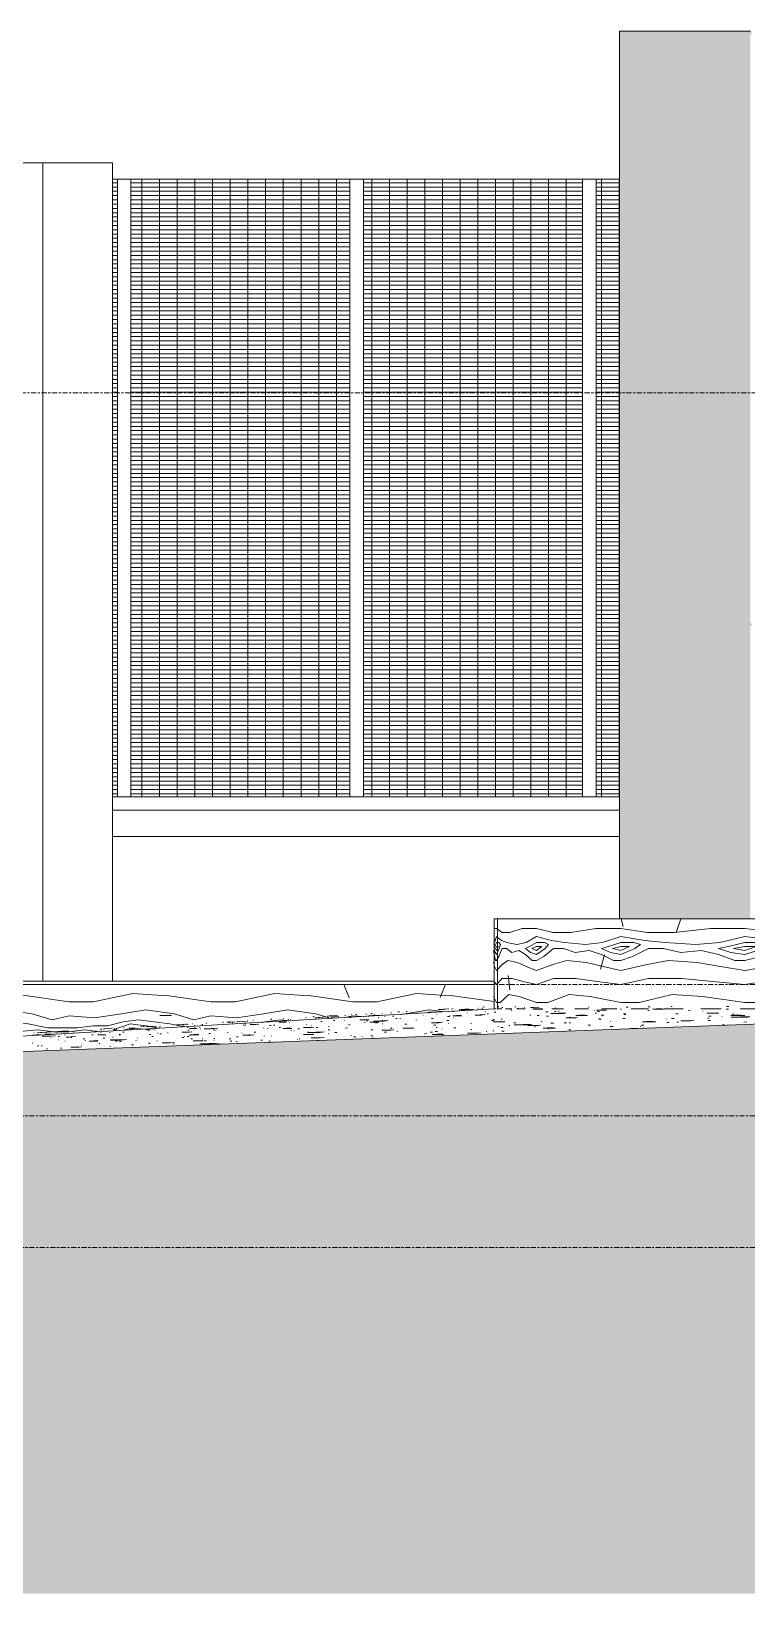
# Model space of a CAD drawing. Header units: millimetres. Extents: x 1240 to 198004, y -7796 to 35300.
# Drawn here: x 115466 to 117641, y -1454 to 3300 of the extents above; entities that cross this region are included whole.
import ezdxf

# ---------------------------------------------------------------- set-up
doc = ezdxf.new("R2010")
doc.units = ezdxf.units.MM
doc.linetypes.add('Centre', pattern=[31.75, 6.35, -4.7625, 15.875, -4.7625])
for name, color, linetype, lineweight in [('A-DETL-GENF-3', 9, 'Continuous', 9), ('A-DETL-THIN', 151, 'Continuous', 9), ('A-FLOR', 192, 'Continuous', 9), ('A-FLOR-4', 192, 'Continuous', 18), ('A-FLOR-HRAL', 11, 'Continuous', 9), ('A-FLOR-LEVL-2', 51, 'Centre', 9), ('A-FLOR-PATT-3', 8, 'Continuous', 9), ('A-WALL', 113, 'Continuous', 9), ('A-WALL-PATT-3', 111, 'Continuous', 5), ('A-WALL-PATT-4', 111, 'Continuous', 9), ('I-WALL', 2, 'Continuous', 9), ('S-COLS', 52, 'Continuous', 9)]:
    doc.layers.add(name, color=color, linetype=linetype, lineweight=lineweight)

# ---------------------------------------------------------------- blocks, each defined once
blk = doc.blocks.new('FP_324-TKCS_MẶT ĐỨNG NỘI KHU 2')
at = {"layer": 'A-FLOR-PATT-3'}
for p, q in [((-78886.9, 332.8), (-78890.4, 333)), ((-78714.8, 333.1), (-78721.9, 333)), ((-80254.2, 285.7), (-80251.6, 285.8)), ((-80241, 284.8), (-80215.8, 286.5)), ((-80237.5, 286.6), (-80233.3, 286.9)), ((-80232.4, 284.9), (-80215.8, 286.5)), ((-80210.6, 285.9), (-80184.7, 287.9)), ((-80210.6, 285.9), (-80207.9, 286.6)), ((-80207.9, 286.6), (-80184.7, 287.9)), ((-80185.8, 285.4), (-80183, 285.6)), ((-80178.3, 290.1), (-80178.7, 290.1)), ((-80178.5, 287.3), (-80177.3, 287.5)), ((-80158.9, 290.1), (-80160.1, 290.1)), ((-80132.7, 285.5), (-80136, 285.4)), ((-80108.3, 294.1), (-80104.1, 294.4)), ((-80081.5, 285.3), (-80058.9, 286.9)), ((-80062.8, 285.4), (-80081.5, 285.3)), ((-80068, 295.8), (-80069.7, 295.8)), ((-80062.8, 285.4), (-80058.9, 286.9)), ((-80055.2, 292.8), (-80052.5, 293.1)), ((-80054, 289), (-80054.1, 289.2)), ((-80048, 293.3), (-80047.3, 293.5)), ((-80001.4, 299.7), (-79999.4, 299.9)), ((-79979.1, 301.6), (-79974.9, 301.9)), ((-79969.7, 297.1), (-79972.1, 297.1)), ((-79967.9, 300), (-79931.8, 302)), ((-79967.1, 299.1), (-79967.8, 300)), ((-79967.1, 299.1), (-79931.8, 302)), ((-79959.3, 298.2), (-79962.2, 298.1)), ((-79950.7, 287.8), (-79955.1, 287.8)), ((-79935.1, 304), (-79935.7, 304)), ((-79931.3, 304.2), (-79904.8, 305.8)), ((-79926.4, 304.2), (-79931.3, 304.2)), ((-79926.4, 304.2), (-79904.8, 305.8)), ((-79924.8, 300.3), (-79922.1, 300.6)), ((-79924.4, 301.2), (-79900.2, 302.4)), ((-79923.2, 300.5), (-79924.4, 301.2)), ((-79923.2, 300.5), (-79900.2, 302.4)), ((-79912.7, 290.1), (-79916.6, 290.1)), ((-79915.9, 291.4), (-79914.4, 291.7)), ((-79906.4, 301.4), (-79905.8, 301.6)), ((-79881.8, 290.7), (-79883.2, 290.9)), ((-79882.3, 305.6), (-79880.7, 305.8)), ((-79862.6, 299.6), (-79866.2, 299.6)), ((-79861.3, 308.5), (-79862.4, 308.5)), ((-79849.9, 309.1), (-79845.7, 309.3)), ((-79836.7, 292.5), (-79808.2, 293.7)), ((-79822.9, 291.8), (-79836.7, 292.5)), ((-79822.9, 291.8), (-79808.2, 293.7)), ((-79816.3, 310), (-79818.2, 310)), ((-79810.8, 289.3), (-79815.9, 289.2)), ((-79808.4, 304), (-79811.3, 304)), ((-79792.6, 304.7), (-79809, 304.6)), ((-79808.9, 304.6), (-79786, 306.2)), ((-79806.4, 285.8), (-79785, 287.4)), ((-79778.7, 285.8), (-79806.4, 285.8)), ((-79802.3, 311), (-79803.4, 311)), ((-79802.5, 312), (-79799.4, 312.2)), ((-79795.5, 288.7), (-79751.5, 290.6)), ((-79767.3, 287.8), (-79795.5, 288.7)), ((-79794.5, 307.8), (-79791.9, 308.1)), ((-79792.6, 304.7), (-79786, 306.2)), ((-79778.7, 285.8), (-79785, 287.4)), ((-79780.4, 298.9), (-79779.1, 299.1)), ((-79768.2, 311), (-79770.1, 311)), ((-79767.3, 287.8), (-79751.5, 290.6)), ((-79759.6, 303), (-79760.3, 303.2)), ((-79742, 313.7), (-79740.5, 313.9)), ((-79733.4, 304), (-79737.1, 304)), ((-79722.7, 297), (-79727.2, 297)), ((-79720.7, 316.5), (-79716.4, 316.8)), ((-79713.2, 296.6), (-79715, 296.8)), ((-79695.9, 290.4), (-79695.4, 290.7)), ((-79695.5, 318), (-79692.9, 318.1)), ((-79664.4, 292.4), (-79666.8, 292.6)), ((-79664.4, 315.3), (-79661.8, 315.5)), ((-79645.3, 306.4), (-79644, 306.6)), ((-79627.6, 313.3), (-79631.3, 313.3)), ((-79628.3, 315.8), (-79603, 317)), ((-79622.8, 315), (-79628.3, 315.8)), ((-79626, 315.4), (-79626.1, 315.6)), ((-79622.8, 315), (-79603, 317)), ((-79613.3, 297), (-79618.4, 297)), ((-79601.4, 309), (-79602.7, 309.2)), ((-79598.6, 323.7), (-79566.1, 325.6)), ((-79598.6, 323.7), (-79587.2, 324.4)), ((-79591.5, 324), (-79587.2, 324.3)), ((-79587.2, 324.4), (-79566.1, 325.6)), ((-79582.6, 323.7), (-79584.5, 323.6)), ((-79566.2, 290.1), (-79571.9, 290.1)), ((-79564.3, 302.9), (-79569.6, 302.9)), ((-79562.4, 304.8), (-79564.5, 304.9)), ((-79556.7, 324.9), (-79558, 324.9)), ((-79555.4, 326.1), (-79552.8, 326.2)), ((-79553.8, 305.1), (-79533, 306.7)), ((-79526.9, 305.1), (-79553.8, 305.1)), ((-79550.2, 318), (-79553.4, 318)), ((-79552.2, 297.9), (-79551.8, 298.1)), ((-79534.4, 322.8), (-79531.9, 323)), ((-79526.9, 305.1), (-79533.1, 306.7)), ((-79529.7, 324), (-79506, 325.6)), ((-79516.7, 324), (-79529.7, 324)), ((-79528.9, 323.2), (-79491.7, 325.1)), ((-79521.1, 322.2), (-79528.9, 323.2)), ((-79521.1, 322.2), (-79491.7, 325.1)), ((-79516.7, 324), (-79506, 325.6)), ((-79510.4, 313.8), (-79509.3, 314.1)), ((-79486.1, 307.1), (-79456, 308.3)), ((-79467.5, 306.4), (-79486.1, 307.1)), ((-79479.5, 321.3), (-79480.1, 321.5)), ((-79475.7, 327.7), (-79474.8, 327.9)), ((-79467.5, 306.4), (-79456.1, 308.3)), ((-79462.8, 326), (-79466.1, 326)), ((-79462.3, 331.5), (-79458, 331.8)), ((-79455, 317.1), (-79456.5, 317.3)), ((-79445.1, 311), (-79450, 311)), ((-79430.2, 290), (-79436.4, 290)), ((-79426, 292.6), (-79432.4, 292.5)), ((-79396.1, 286.3), (-79431.3, 286.2)), ((-79431.2, 286.2), (-79409.5, 287.9)), ((-79422.9, 315.6), (-79427.8, 315.6)), ((-79413.9, 331.9), (-79415.7, 331.9)), ((-79410.9, 289.1), (-79411, 289.4)), ((-79396.1, 286.3), (-79409.5, 287.9)), ((-79408.8, 305.3), (-79408.6, 305.6)), ((-79404.1, 294.1), (-79407.4, 294.3)), ((-79404.5, 330.2), (-79402.1, 330.5)), ((-79375.8, 324.9), (-79379.5, 324.9)), ((-79375.8, 321.3), (-79374.8, 321.6)), ((-79362.7, 331.9), (-79365.4, 331.9)), ((-79355.2, 327.5), (-79359.2, 327.4)), ((-79336.5, 329.4), (-79337.2, 329.6)), ((-79317.1, 306.4), (-79320.2, 306.6)), ((-79318, 330.3), (-79291.4, 331.5)), ((-79307.8, 329.6), (-79318, 330.3)), ((-79307.8, 329.6), (-79291.4, 331.5)), ((-79306.6, 324.4), (-79286, 326)), ((-79281.5, 324.5), (-79306.6, 324.4)), ((-79290.9, 305.3), (-79297.2, 305.2)), ((-79281.5, 324.5), (-79286, 326)), ((-79282.1, 287.7), (-79285.7, 287.9)), ((-79280.5, 324.9), (-79285, 324.9)), ((-79265.2, 317.1), (-79270.9, 317)), ((-79263.3, 304), (-79269.6, 304)), ((-79265.8, 312.8), (-79265.8, 313.1)), ((-79256.2, 311.9), (-79210.1, 313.8)), ((-79218.5, 310.9), (-79256.2, 311.9)), ((-79255.6, 296.6), (-79255.8, 296.9)), ((-79239.5, 317.9), (-79244.9, 317.9)), ((-79241.4, 328.8), (-79240.5, 329.1)), ((-79230.6, 318.8), (-79233.4, 318.9)), ((-79218.5, 310.9), (-79210.1, 313.8)), ((-79210.7, 298.4), (-79175.7, 299.6)), ((-79183.5, 297.7), (-79210.7, 298.4)), ((-79196.1, 300), (-79199.8, 300.2)), ((-79183.5, 297.7), (-79175.7, 299.6)), ((-79144.1, 305.6), (-79180, 305.6)), ((-79179.9, 305.6), (-79159.9, 307.2)), ((-79144.1, 305.6), (-79159.9, 307.2)), ((-79139.1, 331.1), (-79141.3, 331.3)), ((-79123.3, 320.3), (-79123.4, 320.6)), ((-79117.6, 312.4), (-79121.2, 312.5)), ((-79117.3, 321.6), (-79085.7, 322.9)), ((-79093.6, 320.9), (-79117.3, 321.7)), ((-79107.5, 317.9), (-79113.6, 317.9)), ((-79106.4, 295.8), (-79110.4, 296)), ((-79102.9, 294.9), (-79110.2, 294.8)), ((-79094.8, 306.7), (-79101.7, 306.7)), ((-79100.7, 304.1), (-79101.2, 304.3)), ((-79093.6, 320.9), (-79085.7, 322.9)), ((-79074, 287.7), (-79074.2, 287.9)), ((-79041.1, 324.7), (-79044.4, 324.9)), ((-79029.6, 297), (-79036.8, 297)), ((-79028.3, 310.9), (-79035, 310.9)), ((-79028.5, 308.1), (-79032.5, 308.3)), ((-79021.3, 330.8), (-79027.2, 330.7)), ((-78981.1, 327.8), (-78981.4, 328)), ((-78977.7, 286.7), (-78954.1, 288.3)), ((-78937.2, 286.7), (-78977.7, 286.7)), ((-78957.1, 320.5), (-78961, 320.7)), ((-78954, 331.9), (-78959.9, 331.9)), ((-78937.2, 286.7), (-78954.1, 288.3)), ((-78946.4, 311.6), (-78947.1, 311.8)), ((-78945.9, 324.9), (-78927, 326.5)), ((-78910.2, 324.9), (-78945.9, 324.9)), ((-78910.2, 324.9), (-78927, 326.5)), ((-78904.2, 295.1), (-78904.8, 295.4)), ((-78881.1, 296.3), (-78888.8, 296.3)), ((-78868.5, 310.9), (-78875.7, 310.9)), ((-78867.3, 285.1), (-78871.4, 285.3)), ((-78860.8, 289.7), (-78821.1, 290.9)), ((-78830.2, 289), (-78860.8, 289.7)), ((-78830.9, 320.4), (-78838.1, 320.3)), ((-78830.2, 289), (-78821.1, 290.9)), ((-78792.5, 319), (-78793.5, 319.3)), ((-78781.6, 313), (-78744.9, 314.2)), ((-78749.5, 312.2), (-78781.6, 313)), ((-78775, 297.4), (-78779.5, 297.6)), ((-78770, 290), (-78777.6, 290)), ((-78768, 304), (-78775.7, 304)), ((-78749.5, 312.2), (-78744.9, 314.2)), ((-78735, 302.6), (-78735.9, 302.9)), ((-78715.8, 324.9), (-78723.1, 324.9)), ((-78709.1, 306), (-78688, 307.6)), ((-78666.3, 306.1), (-78709.1, 306)), ((-78655.6, 299.6), (-78707.7, 300.5)), ((-78707.6, 300.5), (-78651.3, 302.4)), ((-78700, 309.8), (-78704.8, 310)), ((-78702.5, 286.6), (-78702.7, 286.9)), ((-78666.3, 306.1), (-78688, 307.6)), ((-78661.5, 285.9), (-78669.6, 285.8)), ((-80832.2, 246.2), (-80807.8, 247.8)), ((-80819.1, 246.2), (-80832.2, 246.2)), ((-80826.8, 252.9), (-80827.9, 252.8)), ((-80819.1, 246.2), (-80807.8, 247.8)), ((-80818.1, 252.8), (-80773.5, 255.7)), ((-80818.1, 252.8), (-80807.7, 253.7)), ((-80807.7, 253.7), (-80773.5, 255.7)), ((-80802.9, 242.4), (-80762.7, 244.3)), ((-80791.5, 241.5), (-80802.9, 242.4)), ((-80792.9, 248.8), (-80768, 250.1)), ((-80791.3, 248.1), (-80792.9, 248.8)), ((-80791.5, 241.5), (-80762.7, 244.3)), ((-80791.3, 248.1), (-80768, 250.1)), ((-80788.1, 254.3), (-80789.7, 254.3)), ((-80785.8, 248.3), (-80788.2, 248.3)), ((-80776.7, 248.6), (-80776.2, 248.8)), ((-80775.4, 238), (-80775.9, 238.1)), ((-80762.1, 255.3), (-80763.2, 255.3)), ((-80757.8, 252.9), (-80756.6, 253.1)), ((-80754.5, 256.7), (-80750.4, 257)), ((-80750, 241.3), (-80753.4, 241.3)), ((-80753.1, 256.8), (-80722.2, 258.7)), ((-80753.1, 256.8), (-80743.8, 257.5)), ((-80743.8, 257.5), (-80722.2, 258.7)), ((-80734.9, 246.5), (-80732.6, 246.8)), ((-80729.3, 240.2), (-80700.6, 241.4)), ((-80720.2, 239.4), (-80729.3, 240.2)), ((-80720.2, 239.4), (-80700.6, 241.4)), ((-80714.1, 238.1), (-80712.2, 238.3)), ((-80709.7, 255.5), (-80706.7, 255.7)), ((-80701.2, 259.3), (-80699.1, 259.5)), ((-80647.2, 247.3), (-80651.2, 247.2)), ((-80637.1, 257.6), (-80640, 257.6)), ((-80633.6, 246.7), (-80609.9, 248.3)), ((-80613.2, 246.7), (-80633.6, 246.7)), ((-80632, 250.3), (-80632.4, 250.5)), ((-80622.9, 255.2), (-80625.7, 255.2)), ((-80625.2, 264.2), (-80621.1, 264.5)), ((-80622.1, 262.2), (-80623.6, 262.2)), ((-80615.9, 265), (-80588.4, 266.7)), ((-80613.7, 265.1), (-80615.9, 265)), ((-80615.3, 261), (-80614.3, 261.2)), ((-80613.8, 265.1), (-80588.3, 266.7)), ((-80613.2, 246.7), (-80609.9, 248.3)), ((-80609.9, 243.9), (-80610.8, 244.1)), ((-80597.6, 254), (-80595.5, 254.3)), ((-80587, 239.7), (-80588.1, 239.8)), ((-80583.6, 265.2), (-80581.9, 265.4)), ((-80581.3, 262.2), (-80583.4, 262.2)), ((-80578.5, 262.9), (-80575.5, 263.2)), ((-80564.1, 248.3), (-80567.9, 248.3)), ((-80567.4, 245.5), (-80565.7, 245.8)), ((-80553.4, 255.2), (-80556.7, 255.2)), ((-80553.2, 268), (-80554.8, 268)), ((-80539.1, 265.5), (-80514.6, 267.1)), ((-80527.7, 265.6), (-80539.1, 265.5)), ((-80537.4, 269.2), (-80538, 269.2)), ((-80527.7, 265.6), (-80514.6, 267.1)), ((-80502.3, 271.6), (-80499.3, 271.8)), ((-80496, 271.7), (-80491.8, 272)), ((-80488.7, 263.4), (-80462.8, 264.6)), ((-80483.4, 262.7), (-80488.7, 263.4)), ((-80488.3, 262.6), (-80488.4, 262.8)), ((-80486.7, 271.4), (-80458.1, 273.3)), ((-80486.7, 271.4), (-80480.4, 272.1)), ((-80483.4, 262.7), (-80462.8, 264.6)), ((-80477.5, 260), (-80481.4, 259.9)), ((-80480.4, 272.1), (-80458.1, 273.3)), ((-80471.9, 248.2), (-80476.2, 248.2)), ((-80473.6, 256.2), (-80474.4, 256.4)), ((-80464.9, 241.3), (-80469.5, 241.3)), ((-80460.7, 261.5), (-80458.7, 261.8)), ((-80455.3, 270.3), (-80457.9, 270.3)), ((-80451.5, 252), (-80452.6, 252.2)), ((-80447.4, 270.4), (-80444.5, 270.7)), ((-80439.4, 249.6), (-80444.2, 249.6)), ((-80442.9, 273.3), (-80441.2, 273.5)), ((-80421.1, 253), (-80419.6, 253.3)), ((-80398.6, 275.9), (-80358.2, 278.8)), ((-80398.6, 275.9), (-80393.2, 276.9)), ((-80394.4, 277.5), (-80391.9, 277.7)), ((-80393.2, 276.9), (-80358.2, 278.8)), ((-80377.4, 254.7), (-80347.3, 255.9)), ((-80364.1, 254), (-80377.4, 254.7)), ((-80371.7, 239.2), (-80377.1, 239.2)), ((-80372.8, 276.2), (-80374.5, 276.2)), ((-80369.4, 271.8), (-80372.6, 271.8)), ((-80369.4, 241.3), (-80371, 241.5)), ((-80366.7, 279.2), (-80362.5, 279.4)), ((-80364.1, 254), (-80347.3, 255.9)), ((-80358.9, 269.2), (-80362, 269.2)), ((-80357, 241.3), (-80361.9, 241.3)), ((-80355.4, 261.4), (-80359.8, 261.4)), ((-80354.2, 266), (-80331.3, 267.6)), ((-80334.2, 266), (-80354.2, 266)), ((-80354, 244.3), (-80352.6, 244.5)), ((-80353.6, 247.1), (-80329.2, 248.7)), ((-80327, 247.2), (-80353.6, 247.1)), ((-80344.1, 280.7), (-80345.2, 280.7)), ((-80339, 275), (-80338.5, 275.2)), ((-80338.2, 268.6), (-80338.6, 268.8)), ((-80334.2, 266), (-80331.3, 267.6)), ((-80327, 247.2), (-80329.2, 248.7)), ((-80324, 269), (-80322.2, 269.2)), ((-80321.1, 264.4), (-80322, 264.5)), ((-80316.5, 277.9), (-80313.7, 278.2)), ((-80310.4, 265.6), (-80268.4, 267.5)), ((-80291, 264.6), (-80310.4, 265.6)), ((-80302.3, 282.2), (-80304.1, 282.1)), ((-80302.9, 283.1), (-80302.9, 283.1)), ((-80290.5, 251.1), (-80295.8, 251)), ((-80291, 264.6), (-80268.4, 267.5)), ((-80278.7, 262.2), (-80283, 262.2)), ((-80275.2, 260.5), (-80273.9, 260.8)), ((-80232.4, 284.9), (-80241, 284.8)), ((-80237.2, 253.7), (-80238.9, 253.9)), ((-80223, 283.1), (-80225.2, 283.1)), ((-80206.1, 240.7), (-80211.9, 240.6)), ((-80198.1, 280.9), (-80198.1, 281.1)), ((-80195.5, 251.7), (-80194.4, 252)), ((-80175.6, 245.3), (-80192.8, 246)), ((-80192.7, 246), (-80158.3, 247.3)), ((-80190.4, 276.7), (-80191, 276.9)), ((-80187.7, 276.4), (-80186, 276.7)), ((-80183.2, 276.1), (-80186.8, 276.1)), ((-80175.6, 245.3), (-80158.3, 247.3)), ((-80171.4, 247.3), (-80173.3, 247.4)), ((-80170.5, 278), (-80143.3, 279.2)), ((-80161.1, 277.2), (-80170.5, 278)), ((-80166.3, 283.1), (-80169.1, 283.1)), ((-80161.1, 277.2), (-80143.3, 279.2)), ((-80152.8, 255.2), (-80157.9, 255.2)), ((-80129.8, 268), (-80128.7, 268.2)), ((-80126.6, 243), (-80128.6, 243.2)), ((-80115.2, 266), (-80117, 266.2)), ((-80106.2, 275.1), (-80110.9, 275.1)), ((-80105.3, 242.8), (-80103.9, 243.1)), ((-80094.6, 276.1), (-80098.8, 276.1)), ((-80077.6, 269.2), (-80082.3, 269.2)), ((-80071, 266.5), (-80048.3, 268.1)), ((-80043.4, 266.5), (-80071, 266.5)), ((-80051.7, 283.9), (-80050, 284.2)), ((-80043.4, 266.5), (-80048.4, 268.1)), ((-80044.7, 259.6), (-80046.9, 259.8)), ((-80037.6, 259.2), (-80036.7, 259.5)), ((-80019.8, 264.7), (-80025.4, 264.7)), ((-80002.6, 248.2), (-80008.2, 248.2)), ((-80008, 247.6), (-79981.6, 249.2)), ((-79976.9, 247.6), (-80008, 247.6)), ((-80007.7, 269.3), (-79976, 270.5)), ((-79990, 268.6), (-80007.7, 269.3)), ((-79998.6, 278.4), (-80000.2, 278.5)), ((-79964.1, 253.3), (-79995.9, 254.2)), ((-79995.8, 254.2), (-79944.6, 256.1)), ((-79992.9, 255.4), (-79995.2, 255.6)), ((-79990, 268.6), (-79976, 270.5)), ((-79984.7, 275.4), (-79983.8, 275.7)), ((-79984.1, 237.3), (-79945.4, 238.5)), ((-79976.9, 247.6), (-79981.6, 249.2)), ((-79964.2, 269.1), (-79969.4, 269.1)), ((-79967.2, 236.6), (-79945.4, 238.5)), ((-79964.1, 253.3), (-79944.6, 256.1)), ((-79927.6, 262.2), (-79933.2, 262.2)), ((-79931.9, 250.3), (-79930.8, 250.5)), ((-79929.4, 272), (-79931.7, 272.1)), ((-79906.1, 254.4), (-79912.3, 254.3)), ((-79880.1, 266.7), (-79879.4, 267)), ((-79874.4, 267.7), (-79876.9, 267.9)), ((-79865.8, 277.4), (-79871.4, 277.4)), ((-79862, 244.7), (-79864.1, 244.8)), ((-79849.3, 241.1), (-79855.1, 241.1)), ((-79840.1, 282.9), (-79839.4, 283.2)), ((-79830.8, 241.7), (-79829.2, 242)), ((-79820.7, 284.3), (-79822.9, 284.5)), ((-79796.8, 243.9), (-79803.2, 243.9)), ((-79797.2, 262.1), (-79803.1, 262.1)), ((-79795.2, 238.1), (-79796.9, 238.3)), ((-79783.8, 283.1), (-79789, 283.1)), ((-79769.6, 260.6), (-79733.4, 261.8)), ((-79748.1, 259.9), (-79769.6, 260.6)), ((-79766.6, 280.1), (-79769.2, 280.3)), ((-79755.6, 255.2), (-79761.6, 255.2)), ((-79759.1, 257.8), (-79758.2, 258)), ((-79748.1, 259.9), (-79733.5, 261.8)), ((-79738, 267.1), (-79744.4, 267)), ((-79721.7, 257), (-79724.3, 257.2)), ((-79723.2, 274.2), (-79722.8, 274.4)), ((-79672, 267), (-79705.6, 266.9)), ((-79705.5, 266.9), (-79681.7, 268.5)), ((-79693.3, 278.9), (-79699.4, 278.8)), ((-79672, 267), (-79681.7, 268.5)), ((-79641.1, 249.2), (-79639.8, 249.5)), ((-79633.3, 250.6), (-79635.7, 250.8)), ((-79616.2, 255.1), (-79622.4, 255.1)), ((-79619.1, 283.8), (-79585.8, 285.1)), ((-79596.7, 283.1), (-79619.1, 283.8)), ((-79616.9, 248), (-79587.3, 249.6)), ((-79583, 248), (-79616.9, 248)), ((-79605.4, 276.1), (-79611.5, 276.1)), ((-79600.9, 256.7), (-79607.6, 256.6)), ((-79601.5, 269.4), (-79604.5, 269.6)), ((-79596.8, 283.1), (-79585.8, 285.1)), ((-79583.6, 248.1), (-79589.7, 248.1)), ((-79583, 248), (-79587.3, 249.6)), ((-79586.9, 265.2), (-79586.3, 265.5)), ((-79581.1, 246.2), (-79583.3, 246.4)), ((-79566.8, 281.6), (-79566.6, 281.9)), ((-79544.4, 268.5), (-79551.2, 268.5)), ((-79509.6, 251.8), (-79469.1, 253)), ((-79488.5, 251.1), (-79509.6, 251.8)), ((-79497.2, 281.7), (-79500.5, 281.9)), ((-79496.3, 263), (-79499.3, 263.1)), ((-79488.6, 251.1), (-79469.1, 253)), ((-79452.1, 256.7), (-79451, 257)), ((-79429.6, 258.7), (-79432.4, 258.9)), ((-79415.3, 272.7), (-79415, 273)), ((-79401.3, 269.1), (-79407.9, 269.1)), ((-79397.7, 258.1), (-79404.7, 258)), ((-79380.6, 275.3), (-79384, 275.5)), ((-79362.4, 283.1), (-79368.9, 283.1)), ((-79367.1, 277.4), (-79313.3, 279.3)), ((-79325.4, 276.4), (-79367.1, 277.4)), ((-79325.8, 275.2), (-79287.8, 276.4)), ((-79299.7, 274.4), (-79325.8, 275.2)), ((-79325.4, 276.4), (-79313.4, 279.3)), ((-79302.5, 271.1), (-79305.8, 271.3)), ((-79299.8, 274.4), (-79287.9, 276.4)), ((-79279, 267.4), (-79252.5, 269)), ((-79241.4, 267.4), (-79279, 267.4)), ((-79263.7, 264.2), (-79263, 264.4)), ((-79248.3, 282.2), (-79255.5, 282.1)), ((-79241.4, 267.4), (-79252.5, 269)), ((-79244.3, 280.2), (-79244.3, 280.5)), ((-79208.6, 283), (-79215.5, 283)), ((-79194.9, 262), (-79201.7, 262)), ((-79196.2, 283.4), (-79199.9, 283.6)), ((-79135.8, 276), (-79142.9, 276)), ((-79076, 271.6), (-79075.6, 271.9)), ((-79066.7, 271.8), (-79074.2, 271.7)), ((-79014.1, 266.3), (-78971.8, 267.5)), ((-79003.8, 265.9), (-79014.1, 266.3)), ((-78981.3, 272.7), (-78984.8, 272.9)), ((-78973.2, 276), (-78980.5, 276)), ((-78976, 267), (-78971.9, 267.5)), ((-78895.8, 284.5), (-78903.5, 284.4)), ((-78888.9, 279.1), (-78888.8, 279.4)), ((-78729.3, 278.5), (-78733.1, 278.7)), ((-80832.8, 221.8), (-80830.6, 222.1)), ((-80812.3, 213.4), (-80816.6, 213.4)), ((-80805, 212.9), (-80802.5, 213.2)), ((-80789.7, 198.8), (-80791.7, 198.8)), ((-80789.3, 204.3), (-80786.1, 204.6)), ((-80752.2, 231.6), (-80753, 231.7)), ((-80742.5, 206.3), (-80746.8, 206.3)), ((-80732.4, 227.3), (-80733.3, 227.5)), ((-80715, 208.9), (-80682.5, 210.5)), ((-80690.6, 208.9), (-80715, 208.9)), ((-80690.6, 208.9), (-80682.6, 210.5)), ((-80682.7, 216.6), (-80683.5, 216.8)), ((-80673.2, 234.3), (-80677.3, 234.3)), ((-80672.7, 229.3), (-80670.8, 229.6)), ((-80663.6, 210.2), (-80664, 210.4)), ((-80635.1, 227.8), (-80659.8, 227.8)), ((-80659.7, 227.8), (-80633.2, 229.4)), ((-80659.2, 205.8), (-80659.2, 206)), ((-80635.1, 227.8), (-80633.2, 229.4)), ((-80629.2, 220.4), (-80626.9, 220.6)), ((-80612.3, 236.9), (-80617.1, 236.9)), ((-80596.3, 211.8), (-80593.4, 212.1)), ((-80595.8, 231.5), (-80562.9, 232.7)), ((-80582.9, 230.8), (-80595.8, 231.5)), ((-80572.6, 230.1), (-80594.9, 231.1)), ((-80594.8, 231.1), (-80546, 233)), ((-80582.9, 230.8), (-80562.9, 232.7)), ((-80574.6, 227.3), (-80579.2, 227.3)), ((-80572.7, 230.1), (-80546, 233)), ((-80562.2, 226.5), (-80567.5, 226.5)), ((-80525.2, 216.1), (-80530.5, 216)), ((-80516.5, 229), (-80517.7, 229.2)), ((-80513.1, 236.8), (-80511.4, 237.1)), ((-80473.6, 220.3), (-80478.4, 220.3)), ((-80477, 222.6), (-80478.1, 222.7)), ((-80456.4, 218.3), (-80457.2, 218.5)), ((-80453.9, 227.8), (-80452, 228.1)), ((-80437.9, 222.8), (-80400.9, 224)), ((-80425, 222), (-80437.9, 222.8)), ((-80425.1, 222), (-80400.9, 224)), ((-80403.9, 219.3), (-80401.3, 219.6)), ((-80345.6, 234.3), (-80350.6, 234.3)), ((-80343.2, 228.2), (-80313.9, 229.9)), ((-80315.1, 228.3), (-80343.2, 228.2)), ((-80322.6, 219.6), (-80264.1, 221.5)), ((-80301.3, 218.5), (-80322.6, 219.6)), ((-80314.2, 234.9), (-80315.7, 235.1)), ((-80315.2, 228.3), (-80314, 229.9)), ((-80304.3, 228.8), (-80310, 228.8)), ((-80301.4, 218.5), (-80264.2, 221.5)), ((-80280, 230.7), (-80281.4, 230.9)), ((-80279.3, 235.3), (-80277.6, 235.6)), ((-80229, 234.2), (-80234.3, 234.2)), ((-80226.1, 227.2), (-80231.2, 227.2)), ((-80212.2, 226.8), (-80209.9, 227)), ((-80132.1, 230.2), (-80138, 230.2)), ((-80107.8, 227.1), (-80113.1, 227.1)), ((-80026.1, 232.2), (-80027.6, 232.4)), ((-80021.2, 234.2), (-80019.2, 234.5)), ((-79967.2, 236.6), (-79984.2, 237.3)), ((-79967.7, 229.7), (-79961.7, 230))]:
    blk.add_line(p, q, dxfattribs=at)
blk = doc.blocks.new('NBS_CLDPhysicalSecuritySystems_MtlMeshPnlFncngSym_CLDModsecSecurusS3_InfillPanel - NBS_CLDPhysicalSecuritySystems_MtlMeshPnlFncngSym_CLDModsecSecurusS2_InfillPanel-2369458-TKCS_MẶT ĐỨNG NỘI KHU 2')
at = {"layer": 'A-FLOR-HRAL'}
h = blk.add_hatch(dxfattribs=at)
h.set_pattern_fill('FP_50', color=256, style=0, pattern_type=2)
h.set_pattern_definition([(180, (-80725.255, 850), (2e-15, 13), []), (90, (-80725.255, 850), (53.74, -3e-15), [])])
h.paths.add_polyline_path([(-79118.2, 971), (-79046.9, 971), (-79046.9, 2850), (-79118.2, 2850), (-79118.2, 1097.7)])
h.paths.add_polyline_path([(-79825.4, 971), (-79159.7, 971), (-79159.7, 2850), (-79825.4, 2850), (-79825.4, 1396)])
h.paths.add_polyline_path([(-80532.5, 971), (-79866.8, 971), (-79866.8, 2850), (-80532.5, 2850), (-80532.5, 1097.7)])
h.paths.add_polyline_path([(-80588.1, 971), (-80573.9, 971), (-80573.9, 2850), (-80588.1, 2850), (-80588.1, 1097.7)])
h.paths.add_polyline_path([(-77555.4, 1050), (-77555.4, 1114.8), (-77704, 1114.8), (-77704, 1050), (-77602.4, 1050)])
h.paths.add_polyline_path([(-77745.5, 1050), (-77745.5, 1114.8), (-77836.9, 1114.8), (-77836.9, 1050), (-77762.3, 1050)])
h.paths.add_polyline_path([(-77836.9, 1184.3), (-77745.5, 1184.3), (-77745.5, 1214.8), (-77836.9, 1214.8)])
h.paths.add_polyline_path([(-77555.4, 1184.3), (-77555.4, 1214.8), (-77704, 1214.8), (-77704, 1184.3), (-77602.4, 1184.3)])
h.paths.add_polyline_path([(-77704, 1284.3), (-77555.4, 1284.3), (-77555.4, 1314.8), (-77704, 1314.8)])
h.paths.add_polyline_path([(-77745.5, 1284.3), (-77745.5, 1314.8), (-77836.9, 1314.8), (-77836.9, 1284.3)])
h.paths.add_polyline_path([(-77704, 1384.3), (-77555.4, 1384.3), (-77555.4, 1414.8), (-77704, 1414.8)])
h.paths.add_polyline_path([(-77745.5, 1384.3), (-77745.5, 1414.8), (-77836.9, 1414.8), (-77836.9, 1384.3)])
h.paths.add_polyline_path([(-77555.4, 1484.3), (-77555.4, 1500), (-77704, 1500), (-77704, 1484.3)])
h.paths.add_polyline_path([(-77745.5, 1484.3), (-77745.5, 1500), (-77836.9, 1500), (-77836.9, 1484.3)])
for p, q in [((-80573.9, 2850), (-80588.1, 2850)), ((-80573.9, 971), (-80573.9, 2850)), ((-80561.9, 2850), (-80573.9, 2850)), ((-80556.3, 2850), (-80561.9, 2850)), ((-80533.6, 2850), (-80556.3, 2850)), ((-80532.5, 2850), (-80533.6, 2850)), ((-79866.8, 2850), (-80532.6, 2850)), ((-80532.5, 971), (-80532.5, 2850)), ((-79866.8, 971), (-79866.8, 2850)), ((-79854.8, 2850), (-79866.8, 2850)), ((-79849.1, 2850), (-79854.8, 2850)), ((-79826.5, 2850), (-79849.1, 2850)), ((-79825.4, 2850), (-79826.5, 2850)), ((-79159.7, 2850), (-79825.5, 2850)), ((-79825.4, 971), (-79825.4, 2850)), ((-79159.7, 971), (-79159.7, 2850)), ((-79147.7, 2850), (-79159.7, 2850)), ((-79142, 2850), (-79147.7, 2850)), ((-79119.4, 2850), (-79142, 2850)), ((-79118.2, 2850), (-79119.4, 2850)), ((-79046.9, 2850), (-79118.4, 2850)), ((-79118.2, 971), (-79118.2, 2850)), ((-79046.9, 971), (-80588.1, 971)), ((-80556.3, 971), (-80561.1, 971)), ((-80533.6, 971), (-80556.3, 971)), ((-80532.5, 971), (-80533.6, 971)), ((-79849.1, 971), (-79854, 971)), ((-79826.5, 971), (-79849.1, 971)), ((-79825.4, 971), (-79826.5, 971)), ((-79142, 971), (-79146.9, 971)), ((-79119.4, 971), (-79142, 971)), ((-79118.2, 971), (-79119.4, 971)), ((-80588.1, 930), (-79046.9, 930))]:
    blk.add_line(p, q, dxfattribs=at)
blk = doc.blocks.new('FP_529-TKCS_MẶT ĐỨNG NỘI KHU 2')
at = {"layer": 'A-WALL'}
blk.add_line((-79428.2, 600), (-79428.2, 325.1), dxfattribs=at)
at = {"layer": 'A-WALL-PATT-4'}
for p, q in [((-79429.1, 570.7), (-79420.7, 570.7)), ((-79420.7, 570.7), (-79404.4, 558.5)), ((-79381, 558.5), (-79342.7, 570.7)), ((-79342.7, 570.7), (-79299.3, 570.7)), ((-79299.3, 570.7), (-79249.7, 558.5)), ((-79195, 558.5), (-79119.2, 570.7)), ((-79119.2, 570.7), (-79043.1, 570.7)), ((-79043.1, 570.7), (-78963, 558.5)), ((-79035.6, 576.8), (-79042.6, 600)), ((-78879.9, 558.5), (-78770.7, 570.7)), ((-78860.2, 600), (-78875.3, 558)), ((-78770.7, 570.7), (-78666.2, 570.7)), ((-78666.2, 570.7), (-78559.9, 558.5)), ((-78452.8, 558.5), (-78316.2, 570.7)), ((-78316.2, 570.7), (-78188.8, 570.7)), ((-79430, 521.9), (-79427.7, 528)), ((-79427.7, 528), (-79420.7, 546.3)), ((-79425.9, 515.8), (-79420.7, 528)), ((-79406, 534.1), (-79420.7, 546.3)), ((-79420.7, 528), (-79413.6, 528)), ((-79413.6, 528), (-79409.2, 521.9)), ((-79406, 534.1), (-79390, 528)), ((-79404.4, 558.5), (-79381, 558.5)), ((-79390, 528), (-79359.1, 521.9)), ((-79359.1, 521.9), (-79331.4, 528)), ((-79331.4, 528), (-79299.3, 546.3)), ((-79321.2, 515.8), (-79299.3, 528)), ((-79254.1, 534.1), (-79299.3, 546.3)), ((-79299.3, 528), (-79275.5, 528)), ((-79275.5, 528), (-79262.8, 521.9)), ((-79254.1, 534.1), (-79214.8, 528)), ((-79249.7, 558.5), (-79195, 558.5)), ((-79214.8, 528), (-79150.2, 521.9)), ((-79150.2, 521.9), (-79098.7, 528)), ((-79098.7, 528), (-79043.1, 546.3)), ((-79080.6, 515.8), (-79043.1, 528)), ((-78970, 534.1), (-79043.1, 546.3)), ((-79043.1, 528), (-79003.9, 528)), ((-79003.9, 528), (-78983.7, 521.9)), ((-78970, 534.1), (-78909.5, 528)), ((-78963, 558.5), (-78879.9, 558.5)), ((-78909.5, 528), (-78814.6, 521.9)), ((-78814.6, 521.9), (-78742.1, 528)), ((-78742.1, 528), (-78666.2, 546.3)), ((-78717.2, 515.8), (-78666.2, 528)), ((-78568.9, 534.1), (-78666.2, 546.3)), ((-78666.2, 528), (-78613.7, 528)), ((-78613.7, 528), (-78587, 521.9)), ((-78568.9, 534.1), (-78490.6, 528)), ((-78559.9, 558.5), (-78452.8, 558.5)), ((-78490.6, 528), (-78370.7, 521.9)), ((-78370.7, 521.9), (-78281, 528)), ((-78281, 528), (-78188.8, 546.3)), ((-78250.6, 515.8), (-78188.8, 528)), ((-79429.9, 503.6), (-79427.9, 491.4)), ((-79427.9, 509.7), (-79425.9, 515.8)), ((-79427.9, 509.7), (-79425.2, 497.5)), ((-79427.9, 491.4), (-79424, 473.1)), ((-79425.2, 497.5), (-79420.7, 491.4)), ((-79424.4, 509.7), (-79420.7, 515.8)), ((-79424.4, 509.7), (-79420.7, 503.6)), ((-79420.7, 515.8), (-79416.2, 515.8)), ((-79416.2, 515.8), (-79420.7, 503.6)), ((-79412.9, 509.7), (-79420.7, 491.4)), ((-79420.7, 473.2), (-79414.3, 485.3)), ((-79414.3, 485.3), (-79403.5, 509.7)), ((-79409.2, 521.9), (-79412.9, 509.7)), ((-79403.5, 509.7), (-79391.1, 509.7)), ((-79391.1, 509.7), (-79375, 497.5)), ((-79375, 497.5), (-79353.3, 503.6)), ((-79353.3, 503.6), (-79333.1, 491.4)), ((-79333.1, 509.7), (-79321.2, 515.8)), ((-79333.1, 509.7), (-79317.7, 497.5)), ((-79333.1, 491.4), (-79312.3, 473.1)), ((-79317.7, 497.5), (-79299.3, 491.4)), ((-79314.1, 509.7), (-79299.3, 515.8)), ((-79314.1, 509.7), (-79299.3, 503.6)), ((-79299.3, 515.8), (-79283.6, 515.8)), ((-79283.6, 515.8), (-79299.3, 503.6)), ((-79273.4, 509.7), (-79299.3, 491.4)), ((-79299.3, 473.2), (-79277.5, 485.3)), ((-79277.5, 485.3), (-79247.5, 509.7)), ((-79262.8, 521.9), (-79273.4, 509.7)), ((-79247.5, 509.7), (-79217.2, 509.7)), ((-79217.2, 509.7), (-79182.2, 497.5)), ((-79182.2, 497.5), (-79139.1, 503.6)), ((-79139.1, 503.6), (-79101.6, 491.4)), ((-79092.5, 490), (-79104.8, 446.5)), ((-79101.6, 509.7), (-79080.6, 515.8)), ((-79101.6, 509.7), (-79074.5, 497.5)), ((-79101.6, 491.4), (-79065.2, 473.1)), ((-79074.5, 497.5), (-79043.1, 491.4)), ((-79068.3, 509.7), (-79043.1, 515.8)), ((-79068.3, 509.7), (-79043.1, 503.6)), ((-79000.6, 509.7), (-79043.2, 491.4)), ((-79043.1, 515.8), (-79017.2, 515.8)), ((-79017.2, 515.8), (-79043.1, 503.6)), ((-79043.1, 473.2), (-79007.3, 485.3)), ((-79007.3, 485.3), (-78959.5, 509.7)), ((-78983.7, 521.9), (-79000.6, 509.7)), ((-78959.5, 509.7), (-78913.1, 509.7)), ((-78913.1, 509.7), (-78861, 497.5)), ((-78861, 497.5), (-78798.8, 503.6)), ((-78798.8, 503.6), (-78746.2, 491.4)), ((-78746.2, 509.7), (-78717.2, 515.8)), ((-78746.2, 509.7), (-78708.8, 497.5)), ((-78746.2, 491.4), (-78696.1, 473.1)), ((-78708.8, 497.5), (-78666.2, 491.4)), ((-78700.3, 509.7), (-78666.2, 515.8)), ((-78700.3, 509.7), (-78666.2, 503.6)), ((-78666.2, 515.8), (-78631.4, 515.8)), ((-78631.4, 515.8), (-78666.2, 503.6)), ((-78609.3, 509.7), (-78666.2, 491.4)), ((-78666.2, 473.1), (-78618.1, 485.3)), ((-78618.1, 485.3), (-78555.3, 509.7)), ((-78587, 521.9), (-78609.3, 509.7)), ((-78555.3, 509.7), (-78495.3, 509.7)), ((-78495.3, 509.7), (-78428.9, 497.5)), ((-78428.9, 497.5), (-78351, 503.6)), ((-78351, 503.6), (-78286.1, 491.4)), ((-78286.1, 509.7), (-78250.6, 515.8)), ((-78286.1, 509.7), (-78240.4, 497.5)), ((-78286.1, 491.4), (-78225, 473.1)), ((-78240.4, 497.5), (-78188.8, 491.4)), ((-78230.1, 509.7), (-78188.8, 515.8)), ((-78230.1, 509.7), (-78188.8, 503.6)), ((-78188.8, 491.4), (-78188.8, 491.4)), ((-79430, 467.1), (-79427.5, 454.9)), ((-79427.5, 454.9), (-79420.7, 442.7)), ((-79424, 473.1), (-79420.7, 473.1)), ((-79420.7, 442.7), (-79404.4, 461)), ((-79404.4, 461), (-79386.8, 473.1)), ((-79386.8, 473.2), (-79357.6, 467.1)), ((-79357.6, 467.1), (-79330.6, 454.9)), ((-79330.6, 454.9), (-79299.3, 442.7)), ((-79312.3, 473.1), (-79299.3, 473.1)), ((-79299.3, 442.7), (-79249.7, 461)), ((-79249.7, 461), (-79207.5, 473.1)), ((-79207.5, 473.2), (-79147.4, 467.1)), ((-79147.4, 467.1), (-79097.2, 454.9)), ((-79097.2, 454.9), (-79043.1, 442.7)), ((-79065.2, 473.1), (-79043.1, 473.1)), ((-79043.1, 442.7), (-78963, 461)), ((-78963, 461), (-78898.5, 473.1)), ((-78898.5, 473.1), (-78810.7, 467.1)), ((-78810.7, 467.1), (-78740, 454.9)), ((-78740, 454.9), (-78666.2, 442.7)), ((-78696.1, 473.1), (-78666.2, 473.1)), ((-78666.2, 442.7), (-78559.9, 461)), ((-78559.9, 461), (-78476.5, 473.1)), ((-78476.5, 473.1), (-78365.8, 467.1)), ((-78365.8, 467.1), (-78278.5, 454.9)), ((-78278.5, 454.9), (-78188.8, 442.7)), ((-78225, 473.1), (-78188.8, 473.1)), ((-79427.7, 407), (-79420.8, 400)), ((-79420.7, 400), (-79403.5, 418.3)), ((-79403.5, 418.3), (-79373.7, 418.3)), ((-79380.5, 383.5), (-79385.3, 427.1)), ((-79373.8, 418.3), (-79340.4, 409.2)), ((-79340.4, 409.2), (-79299.3, 400)), ((-79299.3, 400), (-79247.5, 418.3)), ((-79247.5, 418.3), (-79179.6, 418.3)), ((-79179.6, 418.3), (-79114.9, 409.1)), ((-79114.9, 409.1), (-79043.2, 400)), ((-79043.1, 400), (-78959.5, 418.3)), ((-78959.5, 418.3), (-78857.2, 418.3)), ((-78857.3, 418.3), (-78764.7, 409.1)), ((-78764.7, 409.1), (-78666.2, 400)), ((-78666.2, 400), (-78555.3, 418.3)), ((-78555.3, 418.3), (-78424.1, 418.3)), ((-78490.8, 353.6), (-78510, 397.2)), ((-78424.1, 418.3), (-78308.7, 409.1)), ((-78308.7, 409.1), (-78188.8, 400)), ((-79429.8, 363.4), (-79420.7, 345.1)), ((-79420.7, 345.1), (-79410, 345.1)), ((-79410, 345.1), (-79383.4, 369.5)), ((-79383.4, 369.5), (-79351.8, 363.4)), ((-79351.8, 363.4), (-79299.3, 345.1)), ((-79299.3, 345.1), (-79265, 345.1)), ((-79265, 345.1), (-79200, 369.5)), ((-79200, 369.5), (-79136.3, 363.4)), ((-79136.3, 363.4), (-79043.2, 345.1)), ((-79043.1, 345.1), (-78987.1, 345.1)), ((-78987.1, 345.1), (-78887.4, 369.5)), ((-78887.4, 369.5), (-78794.8, 363.4)), ((-78794.9, 363.4), (-78666.2, 345.1)), ((-78666.2, 345.1), (-78591.4, 345.1)), ((-78591.4, 345.1), (-78462.3, 369.5)), ((-78462.3, 369.5), (-78346.1, 363.4)), ((-78346.1, 363.4), (-78188.8, 345.1))]:
    blk.add_line(p, q, dxfattribs=at)

msp = doc.modelspace()

# ---------------------------------------------------------------- hatches: boundary and pattern name
at = {"layer": 'A-DETL-GENF-3'}
h = msp.add_hatch(dxfattribs=at)
h.set_pattern_fill('FP_70', color=256, style=0, pattern_type=2)
h.set_pattern_definition([(0, (196301.1, 0), (725.805, 725.805), [725.805, -725.805]), (0, (196301.1, 272.2), (725.805, 725.805), [725.805, -725.805]), (0, (196301.1, 544.35), (725.805, 725.805), [725.805, -725.805]), (90, (196391.8, 635.1), (-725.805, 725.805), [725.805, -725.805]), (90, (196664, 635.1), (-725.805, 725.805), [725.805, -725.805]), (90, (196936.2, 635.1), (-725.805, 725.805), [725.805, -725.805])])
h.paths.add_polyline_path([(190674.3, -1453.5), (190674.3, -100), (188112.9, -100), (188112.9, 500), (175412.9, 500), (175412.9, 650), (173064.2, 650), (173064.2, 550), (172765.8, 550), (172765.8, 950), (171364.2, 950), (171364.2, 750), (171164.2, 750), (171164.2, 1950), (167865.8, 1950), (167865.8, 1700), (167665.8, 1700), (167665.8, 1950), (165763.2, 1950), (165763.2, 1690), (165565.8, 1690), (165565.8, 1950), (162965.8, 1950), (162965.8, 1700), (162766.2, 1700), (162766.2, 1950), (160765.8, 1950), (160765.8, 1700), (160565.8, 1700), (160565.8, 1950), (156365.8, 1950), (156365.8, 1550), (156065.5, 1550), (156065.5, 1950), (152064.2, 1950), (152064.2, 1550), (151764.2, 1550), (151764.2, 1000), (148714.8, 900), (137714.8, 900), (134913.6, 700), (122864.8, 700), (120864.8, 400), (114882.9, 175.2), (114882.9, -100), (114582.9, -100), (114582.9, 250), (112182.9, 250), (112182.9, -100), (111882.9, -100), (111882.9, 250), (108782.1, 250), (108782.1, -1453.5), (189987, -1453.5)])
at = {"layer": 'A-WALL-PATT-3'}
msp.add_hatch(color=256, dxfattribs=at).paths.add_polyline_path([(117254.2, 600), (117652.1, 600), (117652.1, 1490), (117656.1, 1490), (117656.1, 1500), (117652.1, 1500), (117652.1, 3290), (117656.1, 3290), (117656.1, 3300), (117254.2, 3300), (117254.2, 814.2)])
at = {"layer": 'A-WALL-PATT-4'}
h = msp.add_hatch(dxfattribs=at)
h.set_pattern_fill('FP_60', color=256, style=0, pattern_type=2)
h.set_pattern_definition([(0, (131373.55, 0), (862.105, 304.8), [35.562, -611.017, 35.562, -4059.435]), (0, (131373.55, 0), (862.105, 304.8), [-682.14, -611.017, 35.562, -1257.595, -2155.26]), (0, (131373.55, 0), (862.105, 304.8), [-2586.314, 35.562, -611.017, 35.562, -1473.12]), (0, (131373.55, 0), (862.105, 304.8), [-3268.454, -395.49, 35.562, -1042.07]), (112.208, (131696.84, 152.4), (-617.7089, 903.4548), [47.044, -808.3, -5417.172]), (112.208, (131696.84, 152.4), (-617.7089, 903.4548), [-855.343, 47.044, -808.3, -4561.83]), (112.208, (131696.84, 152.4), (-617.7089, 903.4548), [-1710.686, 47.044, -1663.642, -2851.143]), (112.208, (131696.84, 152.4), (-617.7089, 903.4548), [-3421.372, 47.044, -808.3, -1995.8]), (112.208, (131696.84, 152.4), (-617.7089, 903.4548), [-4276.714, 47.044, -523.185, -1425.57]), (112.208, (131696.84, 152.4), (-617.7089, 903.4548), [-4846.943, 47.044, -1378.528]), (247.792, (131804.6, 762), (-244.4087, -1208.257), [47.044, -808.3, -5417.172]), (247.792, (131804.6, 762), (-244.4087, -1208.257), [-855.343, 47.044, -808.3, -4561.83]), (247.792, (131804.6, 762), (-244.4087, -1208.257), [-1710.686, 47.044, -1663.642, -2851.143]), (247.792, (131804.6, 762), (-244.4087, -1208.257), [-3421.372, 47.044, -808.3, -1995.8]), (247.792, (131804.6, 762), (-244.4087, -1208.257), [-4276.714, 47.044, -523.185, -1425.57]), (247.792, (131804.6, 762), (-244.4087, -1208.257), [-4846.943, 47.044, -1378.528])])
h.paths.add_polyline_path([(114582.9, 193.4), (116872.9, 325.5), (116872.9, 400), (112974.2, 400), (112974.2, 250), (114582.9, 250), (114582.9, 193.4)])
h = msp.add_hatch(dxfattribs=at)
h.set_pattern_fill('FP_61', color=256, style=0, pattern_type=2)
h.set_pattern_definition([(345.58, (118729.07, 869.39), (2586.31376, -609.59703), [48.958, -4846.855]), (0, (118776.5, 857.2), (431.05, 609.6), [47.416, -383.637]), (25.239, (118823.9, 857.2), (862.109, 609.5936), [42.89, -1386.75]), (169.975, (118862.694, 875.49), (3017.3654, -609.601), [35.02, -3466.866]), (172.674, (118828.21, 881.584), (4310.52255, -609.59734), [47.806, -4732.795]), (199.471, (118780.8, 887.68), (-1293.1593, -609.595), [54.864, -1773.936]), (13.263, (118763.55, 869.39), (2155.2587, 609.6122), [26.572, -2630.612]), (351.07, (118789.415, 875.49), (-3448.4197, 609.59215), [39.27, -3887.802]), (188.049, (118828.21, 869.39), (-3879.47513, -609.5689), [43.534, -4309.88]), (164.207, (118785.1, 863.3), (1724.2107, -609.5953), [22.398, -2217.415]), (352.674, (118690.273, 863.296), (-4310.52255, 609.59734), [47.806, -4732.795]), (344.207, (118737.69, 857.2), (-1724.2107, 609.5953), [44.796, -2195.016]), (0, (118780.8, 845), (431.05, 609.6), [51.726, -379.326]), (27.938, (118832.52, 845.01), (2155.2684, 1219.1864), [39.033, -3864.31]), (5.386, (118867.005, 863.296), (6034.73236, 609.6029), [64.945, -6429.513]), (352.674, (118931.66, 869.39), (-4310.52255, 609.59734), [47.806, -4732.795]), (0, (118979.1, 863.3), (431.05, 609.6), [47.416, -383.637]), (7.326, (118595.44, 863.296), (4310.52255, 609.59734), [47.806, -4732.795]), (352.674, (118642.857, 869.39), (-4310.52255, 609.59734), [47.806, -4732.795]), (0, (118595.44, 875.5), (431.05, 609.6), [25.863, -405.19]), (7.326, (118621.305, 875.49), (4310.52255, 609.59734), [47.806, -4732.795]), (0, (118668.7, 881.6), (431.05, 609.6), [43.105, -387.947]), (14.42, (118711.826, 881.584), (-2586.31376, -609.59703), [48.958, -4846.855]), (7.326, (118759.24, 893.776), (4310.52255, 609.59734), [47.806, -4732.795]), (352.674, (118806.657, 899.87), (-4310.52255, 609.59734), [47.806, -4732.795]), (352.674, (118854.073, 893.776), (-4310.52255, 609.59734), [47.806, -4732.795]), (348.578, (118901.49, 887.68), (-2586.3108, 609.611), [61.566, -3016.762]), (0, (118961.84, 875.5), (431.05, 609.6), [64.66, -366.394]), (342.554, (118944.594, 509.73), (2155.2659, -609.58745), [40.665, -4025.874]), (351.951, (118983.39, 497.536), (-3879.47513, 609.5689), [43.534, -4309.88]), (11.422, (118944.59, 509.73), (2586.3108, 609.611), [30.783, -3047.546]), (13.263, (118974.77, 515.82), (2155.2587, 609.6122), [53.144, -2604.04]), (0, (118595.44, 528), (431.05, 609.6), [51.726, -379.326]), (346.737, (118647.17, 528.02), (-2155.2587, 609.6122), [26.572, -2630.612]), (209.496, (118673.03, 521.92), (1293.1593, 609.5951), [24.762, -2451.444]), (198.074, (118651.48, 509.73), (3879.48034, 1219.1696), [58.946, -5835.605]), (349.975, (118992.01, 509.73), (-3017.3654, 609.601), [35.02, -3466.866]), (10.025, (118992.01, 509.73), (3017.3654, 609.601), [35.02, -3466.866]), (0, (118595.44, 515.8), (431.05, 609.6), [34.484, -396.57]), (199.471, (118629.93, 515.82), (-1293.1593, -609.595), [36.576, -1792.224]), (355.245, (118690.273, 534.112), (-6896.84148, 609.54777), [73.532, -7279.67]), (356.762, (118763.552, 528.016), (-10345.25233, 609.65626), [107.935, -10685.6]), (4.492, (118871.315, 521.92), (7327.89194, 609.55514), [77.829, -7705.023]), (13.263, (118948.905, 528.02), (2155.2587, 609.6122), [79.716, -2577.47]), (14.42, (118595.44, 473.15), (-2586.31376, -609.59703), [48.958, -4846.855]), (22.002, (118642.86, 485.34), (-1724.2066, -609.6083), [65.087, -3189.286]), (0, (118703.2, 509.7), (431.05, 609.6), [56.037, -375.015]), (348.578, (118759.24, 509.73), (-2586.3108, 609.611), [61.566, -3016.762]), (5.051, (118819.59, 497.536), (6465.78528, 609.58268), [69.237, -6854.488]), (347.725, (118888.557, 503.63), (3017.3621, -609.61925), [57.348, -5677.43]), (340.529, (118944.6, 491.44), (-1293.1593, 609.595), [54.864, -1773.936]), (0, (118996.3, 473.15), (431.05, 609.6), [30.174, -400.88]), (172.674, (118690.273, 534.11), (4310.52255, -609.59734), [95.612, -4684.99]), (353.279, (118595.44, 570.69), (-4741.57916, 609.5696), [104.17, -5104.256]), (0, (118698.9, 558.5), (431.05, 609.6), [99.14, -331.91]), (5.768, (118798.036, 558.496), (5603.6811, 609.58183), [121.31, -5944.134]), (0, (118918.73, 570.7), (431.05, 609.6), [107.763, -323.29]), (10.025, (118595.44, 442.67), (3017.3654, 609.601), [105.057, -3396.83]), (8.93, (118698.894, 460.96), (3448.4197, 609.59215), [78.542, -3848.53]), (356.481, (118776.484, 473.152), (-9483.14694, 609.67465), [99.329, -9833.598]), (350.819, (118875.626, 467.056), (-11207.35895, 1828.7994), [152.826, -15129.786]), (4.257, (118595.442, 838.912), (7758.93918, 609.62647), [82.127, -8130.522]), (348.578, (118677.34, 845.01), (-2586.3108, 609.611), [92.35, -2985.98]), (356.628, (118767.863, 826.72), (-9914.20569, 609.55037), [103.632, -10259.568]), (14.851, (118871.315, 820.624), (-4741.5773, -1219.19428), [71.352, -7063.835]), (0, (118940.3, 838.9), (431.05, 609.6), [86.21, -344.84]), (355.508, (118595.442, 912.064), (-7327.89194, 609.55514), [77.829, -7705.023]), (8.467, (118673.03, 905.968), (-4310.52318, -609.5904), [82.803, -8197.442]), (9.446, (118754.93, 918.16), (-3879.47222, -609.58366), [74.286, -7354.334]), (351.951, (118828.21, 930.35), (-3879.47513, 609.5689), [87.07, -4266.347]), (343.141, (118914.42, 918.16), (-3879.47553, 1219.18548), [63.057, -6242.694]), (13.263, (118974.77, 899.87), (2155.2587, 609.6122), [53.144, -2604.04]), (5.386, (118595.442, 796.24), (6034.73236, 609.6029), [64.945, -6429.513]), (342.182, (118660.1, 802.336), (-5603.68249, 1828.79685), [99.609, -9861.337]), (0, (118754.93, 771.86), (431.05, 609.6), [107.763, -323.29]), (7.671, (118862.694, 771.856), (-4741.57287, -609.61339), [91.338, -9042.496]), (9.446, (118953.215, 784.048), (-3879.47222, -609.58366), [74.286, -7354.334]), (0, (118595.44, 954.74), (431.05, 609.6), [73.28, -357.773]), (11.422, (118668.72, 954.74), (2586.3108, 609.611), [123.133, -2955.196]), (356.628, (118789.415, 979.12), (-9914.20569, 609.55037), [103.632, -10259.568]), (352.207, (118892.868, 973.024), (9052.09966, -1219.19214), [134.872, -13352.312]), (9.632, (118595.442, 400), (-7327.88172, -1219.24482), [109.304, -10821.081]), (0, (118703.2, 418.3), (431.05, 609.6), [120.695, -310.36]), (354.842, (118823.899, 418.288), (-13362.62197, 1219.1876), [203.418, -20138.421]), (0, (118595.44, 613.36), (431.05, 609.6), [103.453, -327.6]), (6.721, (118698.894, 613.36), (4741.57916, 609.5696), [104.17, -5104.256]), (357.388, (118802.347, 625.552), (-12931.56958, 609.59756), [133.765, -13242.753]), (356.147, (118935.973, 619.456), (-8621.0434, 609.64803), [90.726, -8981.875]), (352.674, (118595.44, 710.896), (-4310.52255, 609.59734), [95.612, -4684.99]), (0, (118690.3, 698.7), (431.05, 609.6), [137.937, -293.116]), (2.699, (118828.21, 698.704), (12500.515866, 609.611245), [129.459, -12816.47]), (5.051, (118957.526, 704.8), (6465.78528, 609.58268), [69.237, -6854.488])])
h.paths.add_polyline_path([(114582.9, 193.4), (116872.9, 325.5), (116872.9, 400), (112974.2, 400), (112974.2, 250), (114582.9, 250), (114582.9, 193.4)])

# ---------------------------------------------------------------- linework, layer by layer
at = {"layer": 'A-DETL-THIN'}
msp.add_line((120864.8, 400), (114882.9, 175.2), dxfattribs=at)
at = {"layer": 'A-FLOR'}
for p, q in [((112182.9, 410), (116872.9, 410)), ((116872.9, 400), (112975.2, 400)), ((116872.9, 325.5), (116878.8, 325.5)), ((116883.5, 325.5), (116896.6, 325.5)), ((116907.2, 325.5), (116926.1, 325.5)), ((116942.8, 325.5), (116967.2, 325.5)), ((116990, 325.5), (117019.8, 325.5)), ((117048.6, 325.5), (117083.5, 325.5)), ((117118.3, 325.5), (117160.1, 325.5)), ((117198.9, 325.5), (117245.9, 325.5)), ((117289.8, 325.5), (117341.9, 325.5)), ((117390.9, 325.5), (117447.8, 325.5)), ((117501.4, 325.5), (117562.9, 325.5)), ((117621.1, 325.5), (117686.8, 325.5))]:
    msp.add_line(p, q, dxfattribs=at)
at = {"layer": 'A-FLOR-4'}
msp.add_line((114582.9, 193.4), (116872.9, 325.5), dxfattribs=at)
at = {"layer": 'A-FLOR-LEVL-2'}
for p, q in [((104944.5, 2200), (192607.3, 2200)), ((192607.3, 400), (104944.5, 400)), ((194512.3, 0), (104944.5, 0)), ((192607.3, -400), (104944.5, -400))]:
    msp.add_line(p, q, dxfattribs=at)
at = {"layer": 'A-WALL'}
for p, q in [((117254.2, 850), (115713, 850)), ((116872.9, 600), (118053.4, 600)), ((116882.9, 600), (116882.9, 325.3))]:
    msp.add_line(p, q, dxfattribs=at)
at = {"layer": 'I-WALL'}
for p, q in [((117652.1, 3300), (117254.2, 3300)), ((117254.2, 3300), (117254.2, 600))]:
    msp.add_line(p, q, dxfattribs=at)
at = {"layer": 'S-COLS'}
for p, q in [((115500.9, 2900), (115288.8, 2900)), ((115500.9, 410), (115500.9, 2900)), ((115713, 2900), (115500.9, 2900)), ((115713, 410), (115713, 2900))]:
    msp.add_line(p, q, dxfattribs=at)

# ---------------------------------------------------------------- block references
at = {"layer": 'A-FLOR'}
msp.add_blockref('FP_324-TKCS_MẶT ĐỨNG NỘI KHU 2', (196301.1, 0), dxfattribs=at)
at = {"layer": 'A-FLOR-HRAL'}
msp.add_blockref('NBS_CLDPhysicalSecuritySystems_MtlMeshPnlFncngSym_CLDModsecSecurusS3_InfillPanel - NBS_CLDPhysicalSecuritySystems_MtlMeshPnlFncngSym_CLDModsecSecurusS2_InfillPanel-2369458-TKCS_MẶT ĐỨNG NỘI KHU 2', (196301.1, 0), dxfattribs=at)
at = {"layer": 'A-WALL'}
msp.add_blockref('FP_529-TKCS_MẶT ĐỨNG NỘI KHU 2', (196301.1, 0), dxfattribs=at)

doc.saveas('drawing.dxf')
